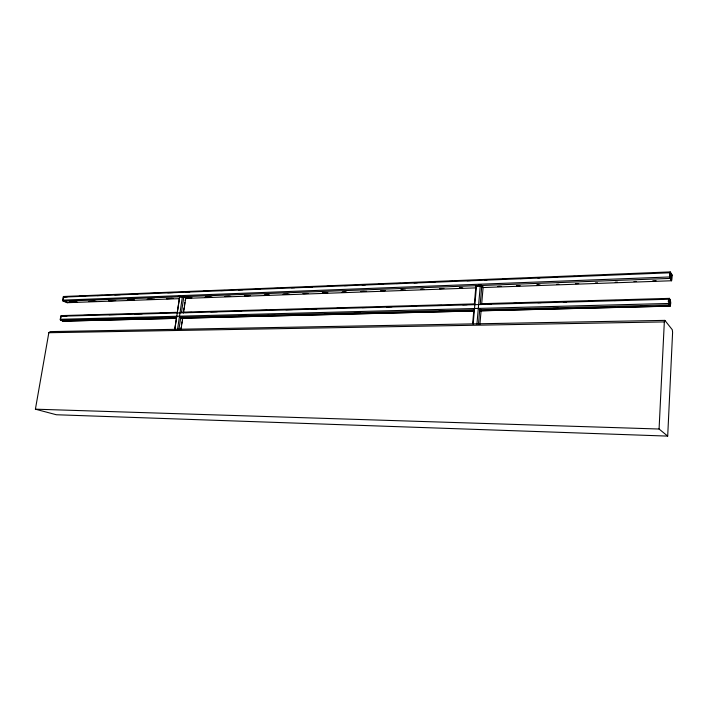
<?xml version="1.0" encoding="UTF-8"?>
<svg xmlns="http://www.w3.org/2000/svg" width="708" height="708" viewBox="0 0 708 708"><rect width="100%" height="100%" fill="white"/><g stroke="black" fill="none" stroke-linecap="round" stroke-linejoin="round"><path stroke-width="1.06" d="M668.945 303.458L670.095 306.166L670.494 300.334L669.387 298.325L668.945 303.458L60.268 319.29L60.8 316.237A0.92 0.646 87.3 0 1 61.587 315.6L177.637 312.316M670.228 271.899L669.83 277.855L671.6 280.784L671.954 274.739L670.264 271.916L64.012 296.484A0.92 0.646 86.1 0 0 63.233 297.103L62.702 300.13A0.92 0.646 86.3 0 0 63.198 301.166L67.41 302.697M666.75 305.608C671.591 307.962 671.511 301.166 669.396 298.962M670.219 272.536L669.954 277.651L671.618 280.129L671.803 274.899L669.573 274.943M667.697 436.101L672.6 332.282L672.281 329.733L664.874 320.379L50.18 331.609L48.834 332.725L35.4 409.18L56.321 414.746L667.697 436.101L659.077 429.021L35.4 409.18M659.077 429.021L664.325 321.91L664.874 320.379M476.926 324.096L480.29 285.651L483.21 287.165L482.458 287.457M478.44 324.379L479.785 309.007M480.166 304.617L481.794 285.944M479.909 324.308L481.148 310.069M481.617 304.599L483.148 287.076M472.679 323.388L473.935 309.157M474.422 303.679L475.9 285.997L480.29 285.651M473.139 324.167L476.528 285.793M178.956 329.379L180.876 316.449M181.522 312.139L183.77 297.05L182.991 296.962M180.859 329.424L181.177 327.282M181.655 324.06L181.974 321.91M182.292 319.759L182.611 317.618M183.726 310.104L184.045 307.953M184.363 305.803L184.841 302.582M185.16 300.44L185.877 298.121L183.77 297.05M181.062 329.158L182.823 317.334M183.461 313.033L185.762 298.015M174.726 329.45L176.496 317.626M177.619 310.104L179.558 297.21M174.841 329.185L179.673 296.9L183.372 296.918M177.575 329.131L182.398 296.802M63.375 298.236L63.162 300.652L67.021 302.272M60.764 318.37L61.339 316.042L67.048 315.892M63.304 320.512L60.676 319.724M669.432 298.997L669.087 303.944L670.069 305.529M63.658 296.988L67.26 296.794M63.339 321.105L60.764 320.317A0.929 0.655 87.5 0 1 60.268 319.29M482.546 287.236L480.475 285.82M79.411 296.307L84.933 296.086M97.076 295.599L102.598 295.378M114.749 294.882L120.272 294.661M132.423 294.174L137.945 293.953M150.087 293.466L155.61 293.245M167.761 292.758L173.283 292.537M185.434 292.05L189.85 291.873M203.099 291.333L207.524 291.156M220.772 290.625L225.188 290.448M238.446 289.917L242.862 289.74M256.119 289.209L260.535 289.032M273.784 288.501L278.2 288.324M291.457 287.784L294.767 287.652M309.131 287.076L312.44 286.944M326.795 286.368L330.114 286.236M344.469 285.66L347.778 285.528M362.142 284.952L365.452 284.811M378.709 284.28L383.125 284.103M396.374 283.572L400.79 283.395M414.047 282.864L417.357 282.731M431.721 282.156L435.031 282.023M449.385 281.439L452.704 281.306M467.059 280.731L470.369 280.598M484.732 280.023L486.936 279.934M502.397 279.315L504.609 279.226M520.07 278.607L523.38 278.474M537.744 277.89L539.947 277.801M555.408 277.182L557.621 277.094M573.082 276.474L575.294 276.386M63.233 297.103L669.98 272.784M669.671 275.757L671.883 275.678M62.702 300.13L669.786 276.961M178.221 296.386L180.434 296.307M478.829 285.041L481.033 284.952M63.198 301.166L669.98 278.421M479.555 285.855L476.519 286.147M69.234 302.192L75.862 301.944M88.686 301.413L94.651 301.254M108.563 300.688L113.439 300.564M127.334 299.997L133.325 299.838M147.22 299.263L152.114 299.148M166.486 298.617L172.009 298.413M186.372 297.891L190.797 297.723M210.692 296.997L205.161 297.201L211.878 297.006M225.056 296.466L229.472 296.307M244.402 295.696L249.366 295.572M264.279 294.962L268.155 294.891M283.058 294.271L288.05 294.156M302.935 293.546L306.838 293.466M325.627 292.776L322.308 292.9L327.91 292.749M342.203 292.174L345.513 292.05M360.991 291.484L364.301 291.36M380.877 290.749L384.196 290.625M402.985 289.935L400.772 290.023L405.259 289.908M420.667 289.289L422.88 289.209M439.456 288.599L441.659 288.519M459.342 287.873L461.554 287.793M498.025 286.448L500.237 286.368M516.813 285.758L519.026 285.678M538.912 284.952L536.708 285.032L540.08 284.97M69.331 302.228L77.066 301.944M89.226 301.502L95.854 301.254M109.112 300.767L115.74 300.528M127.9 300.086L134.529 299.838M147.786 299.351L154.424 299.112M166.575 298.661L173.203 298.422M186.469 297.935L191.992 297.732M225.144 296.519L230.666 296.316M245.03 295.785L250.561 295.581M264.925 295.059L269.341 294.9M283.704 294.369L289.236 294.165M303.599 293.643L308.015 293.475M342.274 292.218L346.699 292.059M361.062 291.528L366.585 291.333M380.948 290.802L385.373 290.643M420.729 289.342L424.048 289.218M439.518 288.652L443.943 288.492M459.412 287.926L462.722 287.802M498.087 286.51L501.397 286.386M516.867 285.82L520.185 285.696M556.647 284.359L558.86 284.28M575.436 283.669L578.755 283.545M595.331 282.943L597.534 282.864M615.217 282.209L617.429 282.129M634.005 281.519L636.218 281.439M652.794 280.837L656.104 280.713M66.941 302.705L179.071 298.679M185.576 298.387L476.103 287.873M482.652 287.563L671.556 280.757M180.947 312.219L474.944 303.891M480.466 303.732L669.458 298.378M83.624 315.432L92.465 315.184M109.05 314.715L116.785 314.494M134.467 313.998L142.211 313.786M159.893 313.29L166.522 313.104M185.31 312.573L191.948 312.387M210.736 311.865L217.365 311.679M235.056 311.184L241.685 310.998M260.473 310.467L267.102 310.281M285.899 309.75L292.528 309.564M311.316 309.042L316.848 308.883M336.743 308.325L341.159 308.201M362.16 307.617L366.585 307.493M386.479 306.936L392.002 306.776M411.897 306.219L416.322 306.095M437.323 305.502L441.739 305.378M462.74 304.794L467.165 304.67M488.166 304.077L491.485 303.989M513.583 303.369L516.902 303.272M537.903 302.688L541.222 302.59M563.329 301.971L566.639 301.874M588.746 301.254L592.065 301.166M614.172 300.546L616.385 300.484M60.8 316.237L669.149 299.236M668.166 301.05L670.379 300.997M668.299 301.21L670.503 301.148M60.764 320.317L176.699 317.379M180.018 317.299L473.714 309.847M479.236 309.715L669.149 304.9M68.048 320.476L72.464 320.37M95.677 319.786L100.093 319.671M124.404 319.06L128.829 318.954M153.14 318.343L156.45 318.255M181.868 317.618L185.186 317.538M210.603 316.901L212.807 316.839M239.331 316.175L241.543 316.122M266.96 315.485L269.164 315.423M67.366 320.582L77.42 320.37M96.111 319.857L106.165 319.653M123.758 319.166L133.812 318.954M153.618 318.414L162.557 318.237M182.363 317.697L190.195 317.547M210.099 317.042L218.949 316.821M238.764 316.281L246.588 316.131M267.518 315.556L275.341 315.414M296.263 314.839L304.086 314.688M325.016 314.122L331.725 313.998M353.77 313.396L360.478 313.281M381.488 312.75L388.117 312.591M410.162 311.98L416.87 311.865M438.916 311.263L444.509 311.175M467.669 310.538L473.254 310.458M496.414 309.821L500.901 309.759M525.168 309.104L529.646 309.042M552.815 308.405L558.391 308.325M582.719 307.714L586.038 307.635M610.314 306.962L614.783 306.909M640.218 306.272L642.43 306.219M62.862 321.131L176.283 318.317M180.69 318.211L474.493 310.927M480.015 310.785L669.998 306.077M62.985 321.175L176.389 318.37M180.797 318.255L473.466 311.016M480.095 310.847L670.051 306.148M48.834 332.725L664.325 321.91M61.587 315.6L62.977 316.149M670.237 272.536L671.777 274.854"/></g></svg>
